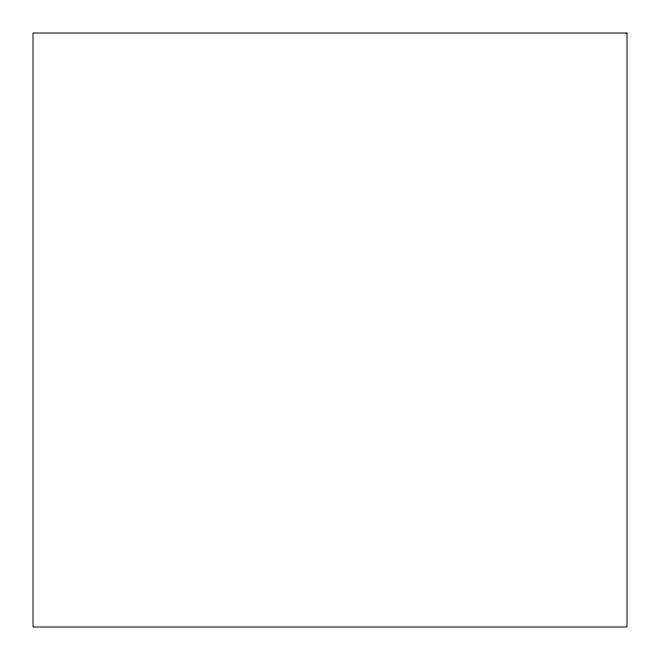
<?xml version="1.0" encoding="UTF-8"?>
<svg xmlns="http://www.w3.org/2000/svg" width="660" height="660" viewBox="0 0 660 660"><rect width="100%" height="100%" fill="white"/><g stroke="black" fill="none" stroke-linecap="round" stroke-linejoin="round"><path stroke-width="0.99" d="M627 33.025L33.017 33.025L33.017 627L627 627L627 33.025"/></g></svg>
